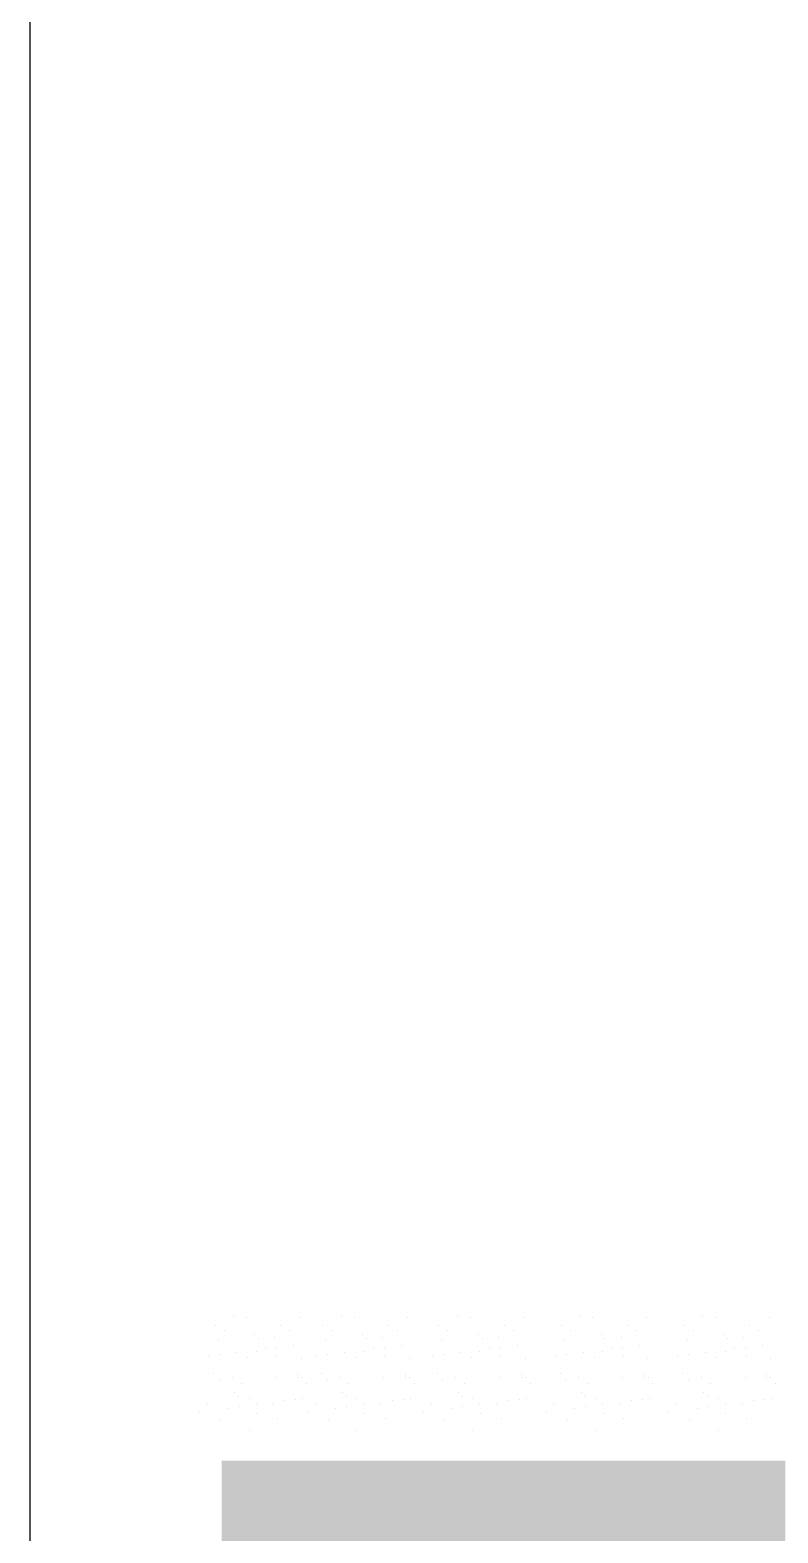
# Model space of a CAD drawing. Header units: millimetres. Extents: x 962 to 8486, y 785 to 4222.
# Drawn here: x 2521.2 to 2579.2, y 1744.9 to 1861.4 of the extents above; entities that cross this region are included whole.
import ezdxf

# ---------------------------------------------------------------- set-up
doc = ezdxf.new("R2010")
doc.units = ezdxf.units.MM
doc.linetypes.add('SOLID_LINE', pattern=[0])
for name, color, linetype in [('KIRMIM', 1, 'Continuous'), ('MIMARI', 2, 'SOLID_LINE'), ('YAZI', 8, 'Continuous')]:
    doc.layers.add(name, color=color, linetype=linetype)

msp = doc.modelspace()

# ---------------------------------------------------------------- hatches: boundary and pattern name
at = {"layer": 'KIRMIM', "linetype": 'Continuous'}
h = msp.add_hatch(dxfattribs=at)
h.set_pattern_fill('AR-CONC,_I', color=256, scale=1.62974, style=2)
h.set_pattern_definition([(50, (-3886.193, -864.338), (11.689474, -1.022696), [1.222305, -13.445353]), (355, (-3886.193, -864.338), (-2.261286, 12.258774), [0.977844, -10.756282]), (100.4514, (-3885.219, -864.423), (9.428197, 11.23607), [1.0388, -11.426792]), (46.1842, (-3886.193, -861.079), (17.39325, -2.69753), [1.833457, -20.16803]), (96.6356, (-3884.743, -861.303), (15.23257, 15.875586), [1.5582, -17.140185]), (351.1842, (-3886.193, -861.079), (15.232557, 15.8756), [1.466766, -16.134423]), (21, (-3884.563, -861.894), (9.728031, -6.56164), [1.222305, -13.445353]), (326, (-3884.563, -861.894), (3.965407, 11.818058), [0.977844, -10.756282]), (71.4514, (-3883.752, -862.44), (13.693442, 5.256408), [1.0388, -11.426792]), (37.5, (-3886.1927, -864.338), (0.198174, 5.4253034), [0, -10.625903, 0, -10.919256, 0, -10.7970257]), (7.5, (-3886.1927, -864.338), (4.2873488, 6.4278844), [0, -6.225606, 0, -10.381442, 0, -4.115093]), (327.5, (-3889.827, -864.338), (8.6999163, -0.3675857), [0, -4.074349, 0, -12.71197, 0, -16.867806]), (317.5, (-3891.457, -864.338), (9.504417, 1.631451), [0, -5.296654, 0, -8.442052, 0, -11.978587])])
edge = h.paths.add_edge_path()
edge.add_line((2579.756, 1661.904), (2536.039, 1661.904))
edge.add_line((2536.039, 1661.904), (2536.039, 1750.459))
edge.add_line((2536.039, 1750.459), (2579.756, 1750.459))
edge.add_line((2579.756, 1750.459), (2579.756, 1673.178))
edge.add_line((2576.259, 1661.904), (2857.874, 1661.904))
edge.add_line((2857.874, 1661.904), (2857.874, 1673.178))
edge.add_line((2857.874, 1673.178), (2579.756, 1673.178))

# ---------------------------------------------------------------- linework, layer by layer
at = {"layer": 'MIMARI', "linetype": 'Continuous'}
for p, q in [((2536.982, 1761.706), (2536.982, 1761.706)), ((2545.336, 1761.706), (2545.336, 1761.706)), ((2554.324, 1761.706), (2554.324, 1761.706)), ((2563.841, 1761.706), (2563.841, 1761.706)), ((2573.358, 1761.706), (2573.358, 1761.706)), ((2535.541, 1760.971), (2535.541, 1760.971)), ((2536.228, 1760.533), (2536.228, 1760.533)), ((2537.955, 1761.566), (2537.955, 1761.566)), ((2540.616, 1760.98), (2540.616, 1760.98)), ((2541.304, 1760.542), (2541.304, 1760.542)), ((2542.124, 1761.546), (2542.124, 1761.546)), ((2543.895, 1760.971), (2543.895, 1760.971)), ((2544.582, 1760.533), (2544.582, 1760.533)), ((2546.308, 1761.566), (2546.308, 1761.566)), ((2548.97, 1760.98), (2548.97, 1760.98)), ((2549.657, 1760.542), (2549.657, 1760.542)), ((2550.477, 1761.546), (2550.477, 1761.546)), ((2552.883, 1760.971), (2552.883, 1760.971)), ((2553.57, 1760.533), (2553.57, 1760.533)), ((2555.297, 1761.566), (2555.297, 1761.566)), ((2557.958, 1760.98), (2557.958, 1760.98)), ((2558.646, 1760.542), (2558.646, 1760.542)), ((2559.466, 1761.546), (2559.466, 1761.546)), ((2562.4, 1760.971), (2562.4, 1760.971)), ((2563.087, 1760.533), (2563.087, 1760.533)), ((2564.814, 1761.566), (2564.814, 1761.566)), ((2567.475, 1760.98), (2567.475, 1760.98)), ((2568.163, 1760.542), (2568.163, 1760.542)), ((2568.983, 1761.546), (2568.983, 1761.546)), ((2571.917, 1760.971), (2571.917, 1760.971)), ((2572.604, 1760.533), (2572.604, 1760.533)), ((2574.33, 1761.566), (2574.33, 1761.566)), ((2576.992, 1760.98), (2576.992, 1760.98)), ((2577.68, 1760.542), (2577.68, 1760.542)), ((2578.499, 1761.546), (2578.499, 1761.546)), ((2535.757, 1759.88), (2535.757, 1759.88)), ((2538.605, 1760.219), (2538.605, 1760.219)), ((2538.905, 1759.944), (2538.905, 1759.944)), ((2540.158, 1760.038), (2540.158, 1760.038)), ((2541.603, 1759.42), (2541.603, 1759.42)), ((2544.11, 1759.88), (2544.11, 1759.88)), ((2546.958, 1760.219), (2546.958, 1760.219)), ((2547.259, 1759.944), (2547.259, 1759.944)), ((2548.512, 1760.038), (2548.512, 1760.038)), ((2549.957, 1759.42), (2549.957, 1759.42)), ((2553.099, 1759.88), (2553.099, 1759.88)), ((2555.947, 1760.219), (2555.947, 1760.219)), ((2556.247, 1759.944), (2556.247, 1759.944)), ((2557.5, 1760.038), (2557.5, 1760.038)), ((2558.945, 1759.42), (2558.945, 1759.42)), ((2562.615, 1759.88), (2562.615, 1759.88)), ((2565.463, 1760.219), (2565.463, 1760.219)), ((2565.764, 1759.944), (2565.764, 1759.944)), ((2567.017, 1760.038), (2567.017, 1760.038)), ((2568.462, 1759.42), (2568.462, 1759.42)), ((2572.132, 1759.88), (2572.132, 1759.88)), ((2574.98, 1760.219), (2574.98, 1760.219)), ((2575.281, 1759.944), (2575.281, 1759.944)), ((2576.534, 1760.038), (2576.534, 1760.038)), ((2577.979, 1759.42), (2577.979, 1759.42)), ((2535.043, 1758.557), (2535.043, 1758.557)), ((2535.891, 1758.668), (2535.891, 1758.668)), ((2537.216, 1758.843), (2537.216, 1758.843)), ((2538.057, 1758.426), (2538.057, 1758.426)), ((2538.703, 1758.957), (2538.703, 1758.957)), ((2539.43, 1759.134), (2539.43, 1759.134)), ((2540.278, 1759.246), (2540.278, 1759.246)), ((2540.323, 1758.645), (2540.323, 1758.645)), ((2542.226, 1758.406), (2542.226, 1758.406)), ((2543.397, 1758.557), (2543.397, 1758.557)), ((2544.245, 1758.668), (2544.245, 1758.668)), ((2545.57, 1758.843), (2545.57, 1758.843)), ((2546.411, 1758.426), (2546.411, 1758.426)), ((2547.056, 1758.957), (2547.056, 1758.957)), ((2547.783, 1759.134), (2547.783, 1759.134)), ((2548.632, 1759.246), (2548.632, 1759.246)), ((2548.677, 1758.645), (2548.677, 1758.645)), ((2550.58, 1758.406), (2550.58, 1758.406)), ((2552.385, 1758.557), (2552.385, 1758.557)), ((2553.233, 1758.668), (2553.233, 1758.668)), ((2554.558, 1758.843), (2554.558, 1758.843)), ((2555.399, 1758.426), (2555.399, 1758.426)), ((2556.045, 1758.957), (2556.045, 1758.957)), ((2556.772, 1759.134), (2556.772, 1759.134)), ((2557.62, 1759.246), (2557.62, 1759.246)), ((2557.665, 1758.645), (2557.665, 1758.645)), ((2559.568, 1758.406), (2559.568, 1758.406)), ((2561.902, 1758.557), (2561.902, 1758.557)), ((2562.75, 1758.668), (2562.75, 1758.668)), ((2564.075, 1758.843), (2564.075, 1758.843)), ((2564.916, 1758.426), (2564.916, 1758.426)), ((2565.562, 1758.957), (2565.562, 1758.957)), ((2566.289, 1759.134), (2566.289, 1759.134)), ((2567.137, 1759.246), (2567.137, 1759.246)), ((2567.182, 1758.645), (2567.182, 1758.645)), ((2569.085, 1758.406), (2569.085, 1758.406)), ((2571.419, 1758.557), (2571.419, 1758.557)), ((2572.267, 1758.668), (2572.267, 1758.668)), ((2573.592, 1758.843), (2573.592, 1758.843)), ((2574.433, 1758.426), (2574.433, 1758.426)), ((2575.078, 1758.957), (2575.078, 1758.957)), ((2575.806, 1759.134), (2575.806, 1759.134)), ((2576.654, 1759.246), (2576.654, 1759.246)), ((2576.699, 1758.645), (2576.699, 1758.645)), ((2578.602, 1758.406), (2578.602, 1758.406)), ((2535.424, 1757.215), (2535.424, 1757.215)), ((2541.945, 1757.159), (2541.945, 1757.159)), ((2543.777, 1757.215), (2543.777, 1757.215)), ((2550.299, 1757.159), (2550.299, 1757.159)), ((2552.766, 1757.215), (2552.766, 1757.215)), ((2559.287, 1757.159), (2559.287, 1757.159)), ((2562.282, 1757.215), (2562.282, 1757.215)), ((2568.804, 1757.159), (2568.804, 1757.159)), ((2571.799, 1757.215), (2571.799, 1757.215)), ((2578.321, 1757.159), (2578.321, 1757.159)), ((2535.859, 1756.739), (2535.859, 1756.739)), ((2536.857, 1756.89), (2536.857, 1756.89)), ((2537.545, 1756.452), (2537.545, 1756.452)), ((2540.261, 1756.898), (2540.261, 1756.898)), ((2541.933, 1756.899), (2541.933, 1756.899)), ((2542.245, 1756.883), (2542.245, 1756.883)), ((2542.62, 1756.461), (2542.62, 1756.461)), ((2544.213, 1756.739), (2544.213, 1756.739)), ((2545.211, 1756.89), (2545.211, 1756.89)), ((2545.898, 1756.452), (2545.898, 1756.452)), ((2548.615, 1756.898), (2548.615, 1756.898)), ((2550.286, 1756.899), (2550.286, 1756.899)), ((2550.599, 1756.883), (2550.599, 1756.883)), ((2550.974, 1756.461), (2550.974, 1756.461)), ((2553.201, 1756.739), (2553.201, 1756.739)), ((2554.199, 1756.89), (2554.199, 1756.89)), ((2554.887, 1756.452), (2554.887, 1756.452)), ((2557.603, 1756.898), (2557.603, 1756.898)), ((2559.275, 1756.899), (2559.275, 1756.899)), ((2559.587, 1756.883), (2559.587, 1756.883)), ((2559.962, 1756.461), (2559.962, 1756.461)), ((2562.718, 1756.739), (2562.718, 1756.739)), ((2563.716, 1756.89), (2563.716, 1756.89)), ((2564.404, 1756.452), (2564.404, 1756.452)), ((2567.12, 1756.898), (2567.12, 1756.898)), ((2568.792, 1756.899), (2568.792, 1756.899)), ((2569.104, 1756.883), (2569.104, 1756.883)), ((2569.479, 1756.461), (2569.479, 1756.461)), ((2572.235, 1756.739), (2572.235, 1756.739)), ((2573.233, 1756.89), (2573.233, 1756.89)), ((2573.921, 1756.452), (2573.921, 1756.452)), ((2576.637, 1756.898), (2576.637, 1756.898)), ((2578.309, 1756.899), (2578.309, 1756.899)), ((2578.621, 1756.883), (2578.621, 1756.883)), ((2578.996, 1756.461), (2578.996, 1756.461)), ((2534.944, 1754.866), (2534.944, 1754.866)), ((2537.046, 1755.728), (2537.046, 1755.728)), ((2537.346, 1755.453), (2537.346, 1755.453)), ((2537.394, 1754.647), (2537.394, 1754.647)), ((2538.16, 1755.286), (2538.16, 1755.286)), ((2538.719, 1754.821), (2538.719, 1754.821)), ((2540.019, 1754.876), (2540.019, 1754.876)), ((2540.932, 1755.112), (2540.932, 1755.112)), ((2541.781, 1755.224), (2541.781, 1755.224)), ((2542.329, 1755.266), (2542.329, 1755.266)), ((2543.297, 1754.866), (2543.297, 1754.866)), ((2545.399, 1755.728), (2545.399, 1755.728)), ((2545.7, 1755.453), (2545.7, 1755.453)), ((2545.747, 1754.647), (2545.747, 1754.647)), ((2546.514, 1755.286), (2546.514, 1755.286)), ((2547.072, 1754.821), (2547.072, 1754.821)), ((2548.373, 1754.876), (2548.373, 1754.876)), ((2549.286, 1755.112), (2549.286, 1755.112)), ((2550.134, 1755.224), (2550.134, 1755.224)), ((2550.683, 1755.266), (2550.683, 1755.266)), ((2552.286, 1754.866), (2552.286, 1754.866)), ((2554.388, 1755.728), (2554.388, 1755.728)), ((2554.688, 1755.453), (2554.688, 1755.453)), ((2554.736, 1754.647), (2554.736, 1754.647)), ((2555.502, 1755.286), (2555.502, 1755.286)), ((2556.061, 1754.821), (2556.061, 1754.821)), ((2557.361, 1754.876), (2557.361, 1754.876)), ((2558.274, 1755.112), (2558.274, 1755.112)), ((2559.123, 1755.224), (2559.123, 1755.224)), ((2559.671, 1755.266), (2559.671, 1755.266)), ((2561.803, 1754.866), (2561.803, 1754.866)), ((2563.905, 1755.728), (2563.905, 1755.728)), ((2564.205, 1755.453), (2564.205, 1755.453)), ((2564.253, 1754.647), (2564.253, 1754.647)), ((2565.019, 1755.286), (2565.019, 1755.286)), ((2565.578, 1754.821), (2565.578, 1754.821)), ((2566.878, 1754.876), (2566.878, 1754.876)), ((2567.791, 1755.112), (2567.791, 1755.112)), ((2568.64, 1755.224), (2568.64, 1755.224)), ((2569.188, 1755.266), (2569.188, 1755.266)), ((2571.319, 1754.866), (2571.319, 1754.866)), ((2573.422, 1755.728), (2573.422, 1755.728)), ((2573.722, 1755.453), (2573.722, 1755.453)), ((2573.77, 1754.647), (2573.77, 1754.647)), ((2574.536, 1755.286), (2574.536, 1755.286)), ((2575.095, 1754.821), (2575.095, 1754.821)), ((2576.395, 1754.876), (2576.395, 1754.876)), ((2577.308, 1755.112), (2577.308, 1755.112)), ((2578.157, 1755.224), (2578.157, 1755.224)), ((2578.705, 1755.266), (2578.705, 1755.266)), ((2534.332, 1754.243), (2534.332, 1754.243)), ((2535.962, 1753.599), (2535.962, 1753.599)), ((2536.545, 1754.535), (2536.545, 1754.535)), ((2538.764, 1754.154), (2538.764, 1754.154)), ((2540.364, 1753.758), (2540.364, 1753.758)), ((2542.686, 1754.243), (2542.686, 1754.243)), ((2544.316, 1753.599), (2544.316, 1753.599)), ((2544.899, 1754.535), (2544.899, 1754.535)), ((2547.118, 1754.154), (2547.118, 1754.154)), ((2548.717, 1753.758), (2548.717, 1753.758)), ((2551.674, 1754.243), (2551.674, 1754.243)), ((2553.304, 1753.599), (2553.304, 1753.599)), ((2553.887, 1754.535), (2553.887, 1754.535)), ((2556.106, 1754.154), (2556.106, 1754.154)), ((2557.706, 1753.758), (2557.706, 1753.758)), ((2561.191, 1754.243), (2561.191, 1754.243)), ((2562.821, 1753.599), (2562.821, 1753.599)), ((2563.404, 1754.535), (2563.404, 1754.535)), ((2565.623, 1754.154), (2565.623, 1754.154)), ((2567.223, 1753.758), (2567.223, 1753.758)), ((2570.708, 1754.243), (2570.708, 1754.243)), ((2572.338, 1753.599), (2572.338, 1753.599)), ((2572.921, 1754.535), (2572.921, 1754.535)), ((2575.14, 1754.154), (2575.14, 1754.154)), ((2576.74, 1753.758), (2576.74, 1753.758)), ((2538.174, 1752.809), (2538.174, 1752.809)), ((2546.527, 1752.809), (2546.527, 1752.809)), ((2555.516, 1752.809), (2555.516, 1752.809)), ((2565.033, 1752.809), (2565.033, 1752.809)), ((2574.55, 1752.809), (2574.55, 1752.809))]:
    msp.add_line(p, q, dxfattribs=at)
at = {"layer": 'YAZI'}
msp.add_lwpolyline([(2521.181, 1964.261), (2930.833, 1964.261), (2930.833, 1499.676), (2521.181, 1499.676)], close=True, dxfattribs=at)

doc.saveas('drawing.dxf')
